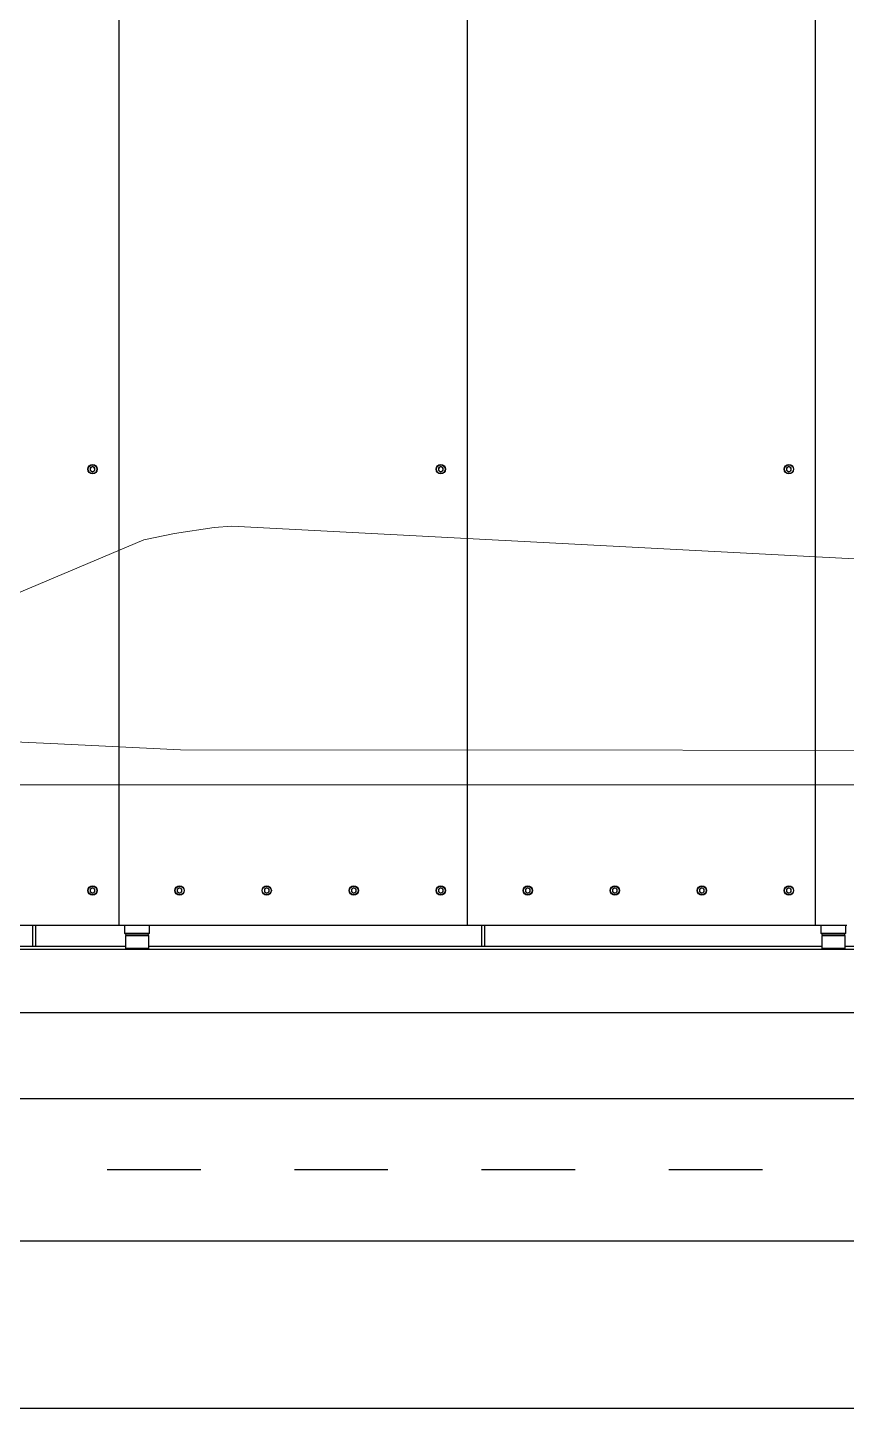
# Model space of a CAD drawing. Header units: metres. Extents: x 1161 to 1456, y 119 to 208.
# Drawn here: x 1168.245 to 1169.12, y 134.158 to 135.633 of the extents above; entities that cross this region are included whole.
import ezdxf

# ---------------------------------------------------------------- set-up
doc = ezdxf.new("R2010")
doc.units = ezdxf.units.M
doc.header["$MEASUREMENT"] = 0
doc.linetypes.add('CENTER2', pattern=[1.125, 0.75, -0.125, 0.125, -0.125])

# ---------------------------------------------------------------- blocks, each defined once
blk = doc.blocks.new('A$C2112393A')
at = {"color": 8}
blk.add_line((100, 2950), (5500, 2950), dxfattribs=at)
at = {"color": 8, "linetype": 'Continuous'}
for p, q in [((4714, 2771), (2562.4, 2771)), ((4714, 2619), (2562.4, 2619)), ((5454, 2527.2), (944, 2527.2)), ((5454, 2459.3), (994, 2459.3)), ((3146, 2456.1), (2427, 2456.1)), ((3147, 2459.3), (3146, 2458.3)), ((3171, 2458.3), (3146, 2458.3)), ((3146, 2458.3), (3146, 2445.3)), ((3147, 2459.3), (3170, 2459.3)), ((3149.5, 2459.3), (3149.5, 2459.3)), ((3167.5, 2459.3), (3167.5, 2459.3)), ((3171, 2458.3), (3170, 2459.3)), ((3171, 2445.3), (3171, 2458.3)), ((3890, 2456.1), (3171, 2456.1)), ((3530.8, 2456.1), (3530.8, 2434.3)), ((3534, 2456.1), (3534, 2434.3)), ((3891, 2459.3), (3890, 2458.3)), ((3915, 2458.3), (3890, 2458.3)), ((3890, 2458.3), (3890, 2445.3)), ((3891, 2459.3), (3914, 2459.3)), ((3893.5, 2459.3), (3893.5, 2459.3)), ((3911.5, 2459.3), (3911.5, 2459.3)), ((3915, 2458.3), (3914, 2459.3)), ((3915, 2445.3), (3915, 2458.3)), ((4634, 2456.1), (3915, 2456.1)), ((4010.8, 2456.1), (4010.8, 2434.3)), ((4014, 2456.1), (4014, 2434.3)), ((3144.1, 2434.3), (3147.2, 2434.3)), ((3147.1, 2444.3), (3145.1, 2442.3)), ((3172, 2442.3), (3145.1, 2442.3)), ((3145.1, 2442.3), (3145.1, 2434.3)), ((3146, 2445.3), (3171, 2445.3)), ((3146, 2445.3), (3147, 2444.3)), ((3170, 2444.3), (3147, 2444.3)), ((3147.2, 2434.3), (3169.8, 2434.3)), ((3169.8, 2434.3), (3172.9, 2434.3)), ((3170, 2444.3), (3171, 2445.3)), ((3172, 2442.3), (3170, 2444.3)), ((3172, 2434.3), (3172, 2442.3)), ((3172.9, 2434.3), (3176.4, 2434.3)), ((3176.4, 2434.3), (3177.9, 2434.3)), ((3177.9, 2434.3), (3181.2, 2434.3)), ((3177.9, 284.3), (3177.9, 2434.3)), ((3181.2, 2434.3), (3182.8, 2434.3)), ((3182.8, 2434.3), (3228.9, 2434.3)), ((3228.9, 2434.3), (3230.4, 2434.3)), ((3230.4, 2434.3), (3237.1, 2434.3)), ((3237.1, 2434.3), (3240.2, 2434.3)), ((3240.2, 2434.3), (3262.8, 2434.3)), ((3262.8, 2434.3), (3265.9, 2434.3)), ((3265.9, 2434.3), (3272.9, 2434.3)), ((3272.9, 2434.3), (3274.5, 2434.3)), ((3274.5, 2434.3), (3321.5, 2434.3)), ((3321.5, 2434.3), (3323.1, 2434.3)), ((3323.1, 2434.3), (3330.1, 2434.3)), ((3330.1, 2434.3), (3333.2, 2434.3)), ((3333.2, 2434.3), (3355.8, 2434.3)), ((3355.8, 2434.3), (3358.9, 2434.3)), ((3358.9, 2434.3), (3365.9, 2434.3)), ((3365.9, 2434.3), (3367.5, 2434.3)), ((3367.5, 2434.3), (3414.5, 2434.3)), ((3414.5, 2434.3), (3416.1, 2434.3)), ((3416.1, 2434.3), (3423.1, 2434.3)), ((3423.1, 2434.3), (3426.2, 2434.3)), ((3426.2, 2434.3), (3448.8, 2434.3)), ((3448.8, 2434.3), (3451.9, 2434.3)), ((3451.9, 2434.3), (3458.9, 2434.3)), ((3458.9, 2434.3), (3460.5, 2434.3)), ((3460.5, 2434.3), (3507.5, 2434.3)), ((3507.5, 2434.3), (3509.1, 2434.3)), ((3509.1, 2434.3), (3516.1, 2434.3)), ((3516.1, 2434.3), (3519.2, 2434.3)), ((3519.2, 2434.3), (3541.8, 2434.3)), ((3541.8, 2434.3), (3544.9, 2434.3)), ((3544.9, 2434.3), (3548.4, 2434.3)), ((3548.4, 2434.3), (3549.9, 2434.3)), ((3549.9, 2434.3), (3553.2, 2434.3)), ((3549.9, 284.3), (3549.9, 2434.3)), ((3553.2, 2434.3), (3554.8, 2434.3)), ((3554.8, 2434.3), (3600.9, 2434.3)), ((3600.9, 2434.3), (3602.4, 2434.3)), ((3602.4, 2434.3), (3609.1, 2434.3)), ((3609.1, 2434.3), (3612.2, 2434.3)), ((3612.2, 2434.3), (3634.8, 2434.3)), ((3634.8, 2434.3), (3637.9, 2434.3)), ((3637.9, 2434.3), (3644.9, 2434.3)), ((3644.9, 2434.3), (3646.5, 2434.3)), ((3646.5, 2434.3), (3693.5, 2434.3)), ((3693.5, 2434.3), (3695.1, 2434.3)), ((3695.1, 2434.3), (3702.1, 2434.3)), ((3702.1, 2434.3), (3705.2, 2434.3)), ((3705.2, 2434.3), (3727.8, 2434.3)), ((3727.8, 2434.3), (3730.9, 2434.3)), ((3730.9, 2434.3), (3737.9, 2434.3)), ((3737.9, 2434.3), (3739.5, 2434.3)), ((3739.5, 2434.3), (3786.5, 2434.3)), ((3786.5, 2434.3), (3788.1, 2434.3)), ((3788.1, 2434.3), (3795.1, 2434.3)), ((3795.1, 2434.3), (3798.2, 2434.3)), ((3798.2, 2434.3), (3820.8, 2434.3)), ((3820.8, 2434.3), (3823.9, 2434.3)), ((3823.9, 2434.3), (3830.9, 2434.3)), ((3830.9, 2434.3), (3832.5, 2434.3)), ((3832.5, 2434.3), (3879.5, 2434.3)), ((3879.5, 2434.3), (3881.1, 2434.3)), ((3881.1, 2434.3), (3888.1, 2434.3)), ((3888.1, 2434.3), (3891.2, 2434.3)), ((3891.1, 2444.3), (3889.1, 2442.3)), ((3916, 2442.3), (3889.1, 2442.3)), ((3889.1, 2442.3), (3889.1, 2434.3)), ((3890, 2445.3), (3915, 2445.3)), ((3890, 2445.3), (3891, 2444.3)), ((3914, 2444.3), (3891, 2444.3)), ((3891.2, 2434.3), (3913.8, 2434.3)), ((3913.8, 2434.3), (3916.9, 2434.3)), ((3914, 2444.3), (3915, 2445.3)), ((3916, 2442.3), (3914, 2444.3)), ((3916, 2434.3), (3916, 2442.3)), ((3916.9, 2434.3), (3920.4, 2434.3)), ((3920.4, 2434.3), (3921.9, 2434.3)), ((3921.9, 2434.3), (3925.2, 2434.3)), ((3921.9, 284.3), (3921.9, 2434.3)), ((3925.2, 2434.3), (3926.8, 2434.3)), ((3926.8, 2434.3), (3972.9, 2434.3)), ((3972.9, 2434.3), (3974.4, 2434.3)), ((3974.4, 2434.3), (3981.1, 2434.3)), ((3981.1, 2434.3), (3984.2, 2434.3)), ((3984.2, 2434.3), (4006.8, 2434.3)), ((4006.8, 2434.3), (4009.9, 2434.3)), ((4009.9, 2434.3), (4016.9, 2434.3)), ((4016.9, 2434.3), (4018.5, 2434.3)), ((4018.5, 2434.3), (4065.5, 2434.3)), ((3206, 2399.7), (3203.5, 2398.2)), ((3203.5, 2398.2), (3203.5, 2395.4)), ((3203.5, 2395.4), (3206, 2393.9)), ((3208.5, 2398.2), (3206, 2399.7)), ((3206, 2393.9), (3208.5, 2395.4)), ((3208.5, 2395.4), (3208.5, 2398.2)), ((3299, 2399.7), (3296.5, 2398.2)), ((3296.5, 2398.2), (3296.5, 2395.4)), ((3296.5, 2395.4), (3299, 2393.9)), ((3301.5, 2398.2), (3299, 2399.7)), ((3299, 2393.9), (3301.5, 2395.4)), ((3301.5, 2395.4), (3301.5, 2398.2)), ((3392, 2399.7), (3389.5, 2398.2)), ((3389.5, 2398.2), (3389.5, 2395.4)), ((3389.5, 2395.4), (3392, 2393.9)), ((3394.5, 2398.2), (3392, 2399.7)), ((3392, 2393.9), (3394.5, 2395.4)), ((3394.5, 2395.4), (3394.5, 2398.2)), ((3485, 2399.7), (3482.5, 2398.2)), ((3482.5, 2398.2), (3482.5, 2395.4)), ((3482.5, 2395.4), (3485, 2393.9)), ((3487.5, 2398.2), (3485, 2399.7)), ((3485, 2393.9), (3487.5, 2395.4)), ((3487.5, 2395.4), (3487.5, 2398.2)), ((3578, 2399.7), (3575.5, 2398.2)), ((3575.5, 2398.2), (3575.5, 2395.4)), ((3575.5, 2395.4), (3578, 2393.9)), ((3580.5, 2398.2), (3578, 2399.7)), ((3578, 2393.9), (3580.5, 2395.4)), ((3580.5, 2395.4), (3580.5, 2398.2)), ((3671, 2399.7), (3668.5, 2398.2)), ((3668.5, 2398.2), (3668.5, 2395.4)), ((3668.5, 2395.4), (3671, 2393.9)), ((3673.5, 2398.2), (3671, 2399.7)), ((3671, 2393.9), (3673.5, 2395.4)), ((3673.5, 2395.4), (3673.5, 2398.2)), ((3764, 2399.7), (3761.5, 2398.2)), ((3761.5, 2398.2), (3761.5, 2395.4)), ((3761.5, 2395.4), (3764, 2393.9)), ((3766.5, 2398.2), (3764, 2399.7)), ((3764, 2393.9), (3766.5, 2395.4)), ((3766.5, 2395.4), (3766.5, 2398.2)), ((3857, 2399.7), (3854.5, 2398.2)), ((3854.5, 2398.2), (3854.5, 2395.4)), ((3854.5, 2395.4), (3857, 2393.9)), ((3859.5, 2398.2), (3857, 2399.7)), ((3857, 2393.9), (3859.5, 2395.4)), ((3859.5, 2395.4), (3859.5, 2398.2)), ((3950, 2399.7), (3947.5, 2398.2)), ((3947.5, 2398.2), (3947.5, 2395.4)), ((3947.5, 2395.4), (3950, 2393.9)), ((3952.5, 2398.2), (3950, 2399.7)), ((3950, 2393.9), (3952.5, 2395.4)), ((3952.5, 2395.4), (3952.5, 2398.2)), ((3206, 1949.7), (3203.5, 1948.2)), ((3203.5, 1948.2), (3203.5, 1945.4)), ((3208.5, 1948.2), (3206, 1949.7)), ((3208.5, 1945.4), (3208.5, 1948.2)), ((3578, 1949.7), (3575.5, 1948.2)), ((3575.5, 1948.2), (3575.5, 1945.4)), ((3580.5, 1948.2), (3578, 1949.7)), ((3580.5, 1945.4), (3580.5, 1948.2)), ((3950, 1949.7), (3947.5, 1948.2)), ((3947.5, 1948.2), (3947.5, 1945.4)), ((3952.5, 1948.2), (3950, 1949.7)), ((3952.5, 1945.4), (3952.5, 1948.2)), ((3203.5, 1945.4), (3206, 1943.9)), ((3206, 1943.9), (3208.5, 1945.4)), ((3575.5, 1945.4), (3578, 1943.9)), ((3578, 1943.9), (3580.5, 1945.4)), ((3947.5, 1945.4), (3950, 1943.9)), ((3950, 1943.9), (3952.5, 1945.4))]:
    blk.add_line(p, q, dxfattribs=at)
at = {"color": 8, "linetype": 'CENTER2', "ltscale": 10}
blk.add_line((5534.4, 2695), (1680.5, 2695), dxfattribs=at)
at = {"color": 8, "linetype": 'Continuous', "lineweight": 0}
for points in [[(1729.5, 2284), (1907.6, 2284), (4276.8, 2284), (4553, 2261.5), (5099.7, 2236.6), (5099.7, 2236.6), (5148.2, 2231.8), (5225.9, 2212.4), (5267.9, 2186.5), (5300.3, 2154.2), (5331, 2094.4), (5345.6, 2050.7), (5358.5, 1999), (5371.5, 1918.2), (5377.9, 1778.9), (5387.7, 1677.1), (5397.4, 1362.8), (5400, 1359)], [(1709.9, 2248), (3856.2, 2246.5), (3987.3, 2240.2), (4118.4, 2233.9), (4172.2, 2224.1), (4225.9, 2211.1), (4251.2, 2199.7), (4255.3, 2186.6), (4252.8, 2175.2), (4250.4, 2172), (3895.1, 2022.2), (3862.5, 2015.6), (3820.1, 2009.1), (3801.4, 2007.5), (2762.9, 2062.2), (2200.8, 2091), (2762.9, 2062.2), (2200.8, 2091), (2200.8, 2091), (1868.3, 2152.8), (1644.1, 2218.6), (1622.5, 2228.9), (1613, 2248.1)]]:
    blk.add_lwpolyline(points, dxfattribs=at)
at = {"color": 8, "linetype": 'Continuous'}
for centre, radius in [((3206, 2396.8), 5), ((3206, 2396.8), 4.7), ((3299, 2396.8), 5), ((3299, 2396.8), 4.7), ((3392, 2396.8), 5), ((3392, 2396.8), 4.7), ((3485, 2396.8), 5), ((3485, 2396.8), 4.7), ((3578, 2396.8), 5), ((3578, 2396.8), 4.7), ((3671, 2396.8), 5), ((3671, 2396.8), 4.7), ((3764, 2396.8), 5), ((3764, 2396.8), 4.7), ((3857, 2396.8), 5), ((3857, 2396.8), 4.7), ((3950, 2396.8), 5), ((3950, 2396.8), 4.7), ((3206, 1946.8), 5), ((3206, 1946.8), 4.7), ((3578, 1946.8), 5), ((3578, 1946.8), 4.7), ((3950, 1946.8), 5), ((3950, 1946.8), 4.7)]:
    blk.add_circle(centre, radius, dxfattribs=at)
for centre, start, end in [((3206, 2396.8), 120, 180), ((3206, 2396.8), 180, 240), ((3206, 2396.8), 60, 120), ((3206, 2396.8), 240, 300), ((3206, 2396.8), 0, 60), ((3206, 2396.8), 300, 0), ((3299, 2396.8), 120, 180), ((3299, 2396.8), 180, 240), ((3299, 2396.8), 60, 120), ((3299, 2396.8), 240, 300), ((3299, 2396.8), 0, 60), ((3299, 2396.8), 300, 0), ((3392, 2396.8), 120, 180), ((3392, 2396.8), 180, 240), ((3392, 2396.8), 60, 120), ((3392, 2396.8), 240, 300), ((3392, 2396.8), 0, 60), ((3392, 2396.8), 300, 0), ((3485, 2396.8), 120, 180), ((3485, 2396.8), 180, 240), ((3485, 2396.8), 60, 120), ((3485, 2396.8), 240, 300), ((3485, 2396.8), 0, 60), ((3485, 2396.8), 300, 0), ((3578, 2396.8), 120, 180), ((3578, 2396.8), 180, 240), ((3578, 2396.8), 60, 120), ((3578, 2396.8), 240, 300), ((3578, 2396.8), 0, 60), ((3578, 2396.8), 300, 0), ((3671, 2396.8), 120, 180), ((3671, 2396.8), 180, 240), ((3671, 2396.8), 60, 120), ((3671, 2396.8), 240, 300), ((3671, 2396.8), 0, 60), ((3671, 2396.8), 300, 0), ((3764, 2396.8), 120, 180), ((3764, 2396.8), 180, 240), ((3764, 2396.8), 60, 120), ((3764, 2396.8), 240, 300), ((3764, 2396.8), 0, 60), ((3764, 2396.8), 300, 0), ((3857, 2396.8), 120, 180), ((3857, 2396.8), 180, 240), ((3857, 2396.8), 60, 120), ((3857, 2396.8), 240, 300), ((3857, 2396.8), 0, 60), ((3857, 2396.8), 300, 0), ((3950, 2396.8), 120, 180), ((3950, 2396.8), 180, 240), ((3950, 2396.8), 60, 120), ((3950, 2396.8), 240, 300), ((3950, 2396.8), 0, 60), ((3950, 2396.8), 300, 0), ((3206, 1946.8), 120, 180), ((3206, 1946.8), 60, 120), ((3206, 1946.8), 0, 60), ((3578, 1946.8), 120, 180), ((3578, 1946.8), 60, 120), ((3578, 1946.8), 0, 60), ((3950, 1946.8), 120, 180), ((3950, 1946.8), 60, 120), ((3950, 1946.8), 0, 60), ((3206, 1946.8), 180, 240), ((3206, 1946.8), 240, 300), ((3206, 1946.8), 300, 0), ((3578, 1946.8), 180, 240), ((3578, 1946.8), 240, 300), ((3578, 1946.8), 300, 0), ((3950, 1946.8), 180, 240), ((3950, 1946.8), 240, 300), ((3950, 1946.8), 300, 0)]:
    blk.add_arc(centre, 2.5, start, end, dxfattribs=at)

msp = doc.modelspace()

# ---------------------------------------------------------------- block references
at = {"xscale": 0.001, "yscale": 0.001, "zscale": 0.001, "rotation": 180}
msp.add_blockref('A$C2112393A', (1172.2645, 137.1083), dxfattribs=at)

doc.saveas('drawing.dxf')
